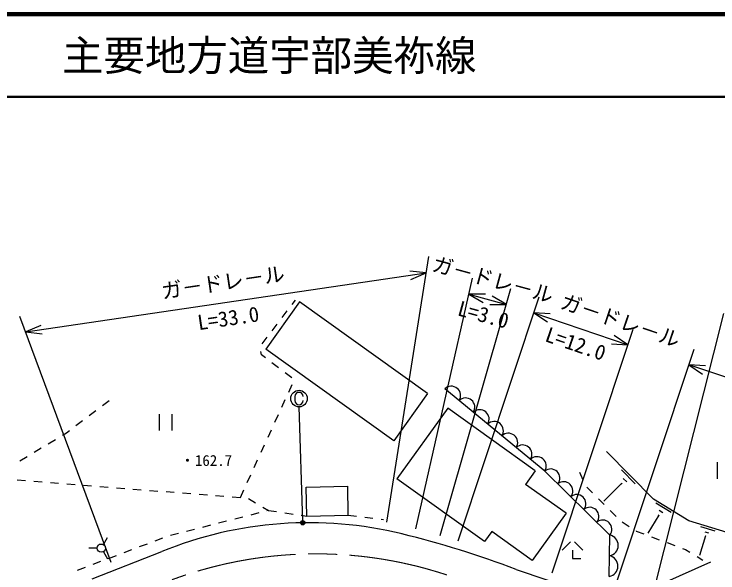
# Model space of a CAD drawing. Units: millimetres, scale not verified. Extents: x 40000 to 680000, y 20000 to 380000.
# Drawn here: x 210956 to 295868, y 312554 to 380000 of the extents above; entities that cross this region are included whole.
import ezdxf
from ezdxf.enums import TextEntityAlignment as Align

# ---------------------------------------------------------------- set-up
doc = ezdxf.new("R2010")
doc.units = ezdxf.units.MM
doc.header["$LTSCALE"] = 1000
doc.header["$PDMODE"] = 32
doc.header["$PDSIZE"] = 500
doc.linetypes.add('CHAIN', pattern=[18.5, 12, -1.5, 3.5, -1.5])
for name, color, linetype, lineweight in [('S-BGD', 7, 'Continuous', 25), ('S-BMK', 2, 'CHAIN', 13), ('S-STR-STRC', 7, 'Continuous', 25), ('S-TTL', 2, 'Continuous', 140), ('S-TTL-LINE', 7, 'Continuous', 50)]:
    doc.layers.add(name, color=color, linetype=linetype, lineweight=lineweight)
doc.layers.add('S-TTL-TXT', color=7, linetype='Continuous')
doc.styles.add('@ＭＳ ゴシック', font='')
doc.styles.add('ＭＳ ゴシック', font='')
doc.styles.get('@ＭＳ ゴシック').set_extended_font_data('@MS Gothic')
doc.styles.get('ＭＳ ゴシック').set_extended_font_data('MS Gothic')

msp = doc.modelspace()

# ---------------------------------------------------------------- linework, layer by layer
at = {"layer": 'S-BGD'}
for p, q in [((245386, 345261), (241308, 339572)), ((244520, 344966), (244911, 345476)), ((260828, 334192), (245386, 345261)), ((243304, 343377), (243912, 344172)), ((296533, 343878), (287734, 308889)), ((242089, 341789), (242696, 342583)), ((240873, 340201), (241481, 340995)), ((240805, 338875), (240744, 339283)), ((241271, 338518), (240805, 338875)), ((256750, 328503), (241308, 339572)), ((242858, 337301), (242064, 337909)), ((244445, 336083), (243651, 336692)), ((244088, 334383), (244505, 335292)), ((274975, 324838), (262909, 334763)), ((260828, 334192), (256750, 328503)), ((221612, 332756), (222409, 333361)), ((243256, 332565), (243672, 333474)), ((220019, 331547), (220816, 332152)), ((263267, 332444), (257149, 323910)), ((273832, 324871), (263267, 332444)), ((228479, 331727), (228479, 329727)), ((229979, 331727), (229979, 329727)), ((242423, 330746), (242839, 331656)), ((218426, 330338), (219223, 330942)), ((216799, 329179), (217283, 329470)), ((217283, 329470), (217629, 329733)), ((241590, 328928), (242007, 329837)), ((215086, 328147), (215942, 328663)), ((240758, 327110), (241174, 328019)), ((213373, 327115), (214229, 327631)), ((288103, 321453), (282406, 327213)), ((211660, 326083), (212516, 326599)), ((239925, 325291), (240341, 326200)), ((295790, 325903), (295790, 323903)), ((239092, 323473), (239509, 324382)), ((273832, 324871), (272667, 323245)), ((282829, 317127), (274975, 324838)), ((279175, 324704), (279572, 323786)), ((284253, 324990), (285903, 323322)), ((211343, 323774), (212340, 323695)), ((213337, 323617), (214334, 323538)), ((267715, 316337), (257149, 323910)), ((284454, 323952), (284867, 323535)), ((215331, 323460), (216328, 323381)), ((217325, 323303), (218322, 323224)), ((219318, 323146), (220315, 323067)), ((221312, 322989), (222309, 322910)), ((223306, 322832), (224303, 322753)), ((225300, 322675), (226297, 322596)), ((246208, 322919), (251207, 323015)), ((246275, 319419), (246208, 322919)), ((251274, 319515), (251207, 323015)), ((277544, 319749), (272667, 323245)), ((280041, 322918), (280748, 322211)), ((284243, 323331), (282101, 321212)), ((284192, 323383), (284295, 323279)), ((227294, 322518), (228291, 322439)), ((229288, 322361), (230285, 322282)), ((231281, 322204), (232278, 322125)), ((233275, 322047), (234272, 321968)), ((235269, 321890), (236266, 321811)), ((238260, 321654), (238676, 322563)), ((237263, 321733), (238260, 321654)), ((239242, 321528), (240100, 321015)), ((281456, 321504), (282163, 320797)), ((292343, 318858), (288103, 321453)), ((288363, 321000), (290208, 319872)), ((240958, 320502), (241642, 320093)), ((288773, 320116), (289234, 319834)), ((238539, 319295), (237571, 319045)), ((240476, 319793), (239508, 319544)), ((241642, 320093), (241445, 320043)), ((241642, 320093), (242632, 319949)), ((243621, 319806), (244611, 319662)), ((245600, 319518), (246275, 319419)), ((246275, 319419), (251274, 319515)), ((251274, 319515), (252266, 319392)), ((253259, 319269), (254251, 319145)), ((277544, 319749), (273466, 314060)), ((282870, 320090), (283577, 319382)), ((288721, 319514), (287397, 317351)), ((288663, 319549), (288779, 319478)), ((236603, 318796), (235634, 318547)), ((255243, 319022), (255530, 318986)), ((284314, 318712), (285152, 318166)), ((310601, 313273), (292343, 318858)), ((232729, 317799), (231760, 317550)), ((234666, 318298), (233697, 318048)), ((285990, 317621), (286006, 317611)), ((286006, 317611), (286924, 317266)), ((293760, 318162), (295513, 317625)), ((221726, 315977), (222226, 316843)), ((228872, 316748), (227937, 316394)), ((230792, 317300), (229824, 317051)), ((268589, 317556), (267715, 316337)), ((273466, 314060), (268589, 317556)), ((282758, 312129), (282829, 317127)), ((287861, 316915), (288797, 316564)), ((294368, 317017), (293641, 314646)), ((294283, 317522), (294721, 317388)), ((294313, 317034), (294423, 317000)), ((227002, 316040), (226067, 315686)), ((278066, 316309), (277066, 315309)), ((278566, 316309), (279566, 315309)), ((289733, 316213), (290670, 315862)), ((220976, 315544), (219976, 315544)), ((220385, 311842), (228763, 315135)), ((221726, 315111), (222226, 314245)), ((225131, 315331), (224196, 314977)), ((278316, 315309), (278316, 314309)), ((291606, 315510), (291961, 315377)), ((291961, 315377), (292492, 315056)), ((223261, 314623), (222326, 314269)), ((278316, 314309), (279316, 314309)), ((293348, 314539), (294062, 314108)), ((221391, 313914), (220456, 313560)), ((284747, 309326), (295027, 313912)), ((219521, 313206), (218585, 312852)), ((271511, 312959), (285879, 308188))]:
    msp.add_line(p, q, dxfattribs=at)
msp.add_circle((221476, 315544), 500, dxfattribs=at)
for centre, radius, start, end in [((263697, 333964), 1122, 326.49599, 134.63043), ((265421, 332547), 1122, 326.49599, 134.63043), ((267145, 331129), 1122, 326.49599, 134.63043), ((268869, 329711), 1122, 326.49599, 134.63043), ((270592, 328293), 1122, 326.49599, 134.63043), ((272316, 326875), 1122, 326.49599, 134.63043), ((274040, 325458), 1122, 326.49599, 134.63043), ((275690, 323995), 1105, 320.75114, 130.30013), ((277261, 322453), 1105, 320.75114, 130.30013), ((278832, 320911), 1105, 320.75114, 130.30013), ((280403, 319369), 1105, 320.75114, 130.30013), ((246562, 271304), 47307, 76.31323, 112.10059), ((281973, 317826), 1105, 320.75114, 130.30013), ((230956, 207588), 112906, 68.94967, 76.26945), ((282562, 315881), 1274, 280.47794, 77.88515), ((282526, 313382), 1274, 280.47794, 77.88515)]:
    msp.add_arc(centre, radius, start, end, dxfattribs=at)
at = {"layer": 'S-BMK'}
msp.add_arc((247405, 264855), 50000, 71.65196, 110.3429, dxfattribs=at)
at = {"layer": 'S-STR-STRC'}
for p, q in [((255917, 318696), (260981, 350732)), ((260669, 348756), (258682, 348987)), ((212365, 341632), (260669, 348756)), ((258833, 347962), (260669, 348756)), ((259412, 317882), (266265, 348144)), ((262361, 317079), (270897, 346884)), ((264515, 316438), (274284, 345860)), ((265823, 346193), (270346, 344961)), ((267823, 346185), (265823, 346193)), ((265823, 346193), (267551, 345186)), ((270346, 344961), (268618, 345968)), ((268346, 344969), (270346, 344961)), ((273654, 343962), (285011, 340088)), ((275649, 343828), (273654, 343962)), ((273654, 343962), (275315, 342848)), ((222678, 313818), (211670, 343507)), ((214201, 342426), (212365, 341632)), ((212365, 341632), (214352, 341402)), ((275872, 312565), (285641, 341986)), ((285011, 340088), (283350, 341202)), ((283016, 340222), (285011, 340088)), ((283214, 310127), (292983, 339547)), ((316079, 329771), (292353, 337649)), ((294350, 337532), (292353, 337649)), ((292353, 337649), (294023, 336549)), ((244830, 333848), (244830, 333348)), ((245778, 318754), (245360, 332598))]:
    msp.add_line(p, q, dxfattribs=at)
for centre, radius in [((245330, 333598), 1000), ((245783, 318604), 150), ((245783, 318604), 120), ((245783, 318604), 90), ((245783, 318604), 60), ((245783, 318604), 30)]:
    msp.add_circle(centre, radius, dxfattribs=at)
for centre, start, end in [((245330, 333848), 360, 180), ((245330, 333348), 180, 360)]:
    msp.add_arc(centre, 500, start, end, dxfattribs=at)
msp.add_point((245783, 318604), dxfattribs=at)
at = {"layer": 'S-TTL'}
msp.add_line((680000, 380000), (40000, 380000), dxfattribs=at)
at = {"layer": 'S-TTL-LINE'}
msp.add_line((40000, 370000), (680000, 370000), dxfattribs=at)

# ---------------------------------------------------------------- texts
at = {"layer": 'S-BGD', "style": 'ＭＳ ゴシック'}
msp.add_text('・162.7', height=1320, dxfattribs=at).set_placement((230970, 326127), align=Align.MIDDLE_LEFT)
at = {"layer": 'S-STR-STRC', "style": 'ＭＳ ゴシック'}
for rotation, p in [(344.757, (268347, 346542)), (8.39, (236371, 346184)), (341.168, (283637, 341613))]:
    msp.add_text('ガ－ドレ－ル', height=1833, rotation=rotation, dxfattribs=at).set_placement(p, align=Align.BOTTOM_CENTER)
at = {"layer": 'S-STR-STRC', "style": '@ＭＳ ゴシック'}
for s, rotation, p in [('L=3.0', 344.757, (267822, 344612)), ('L=33.0', 8.39, (236663, 344205)), ('L=12.0', 341.168, (279010, 341078))]:
    msp.add_text(s, height=1833, rotation=rotation, dxfattribs=at).set_placement(p, align=Align.TOP_CENTER)
at = {"layer": 'S-TTL-TXT', "style": 'ＭＳ ゴシック'}
msp.add_text('主要地方道宇部美祢線', height=3666, dxfattribs=at).set_placement((216734, 375000), align=Align.MIDDLE_LEFT)

doc.saveas('drawing.dxf')
